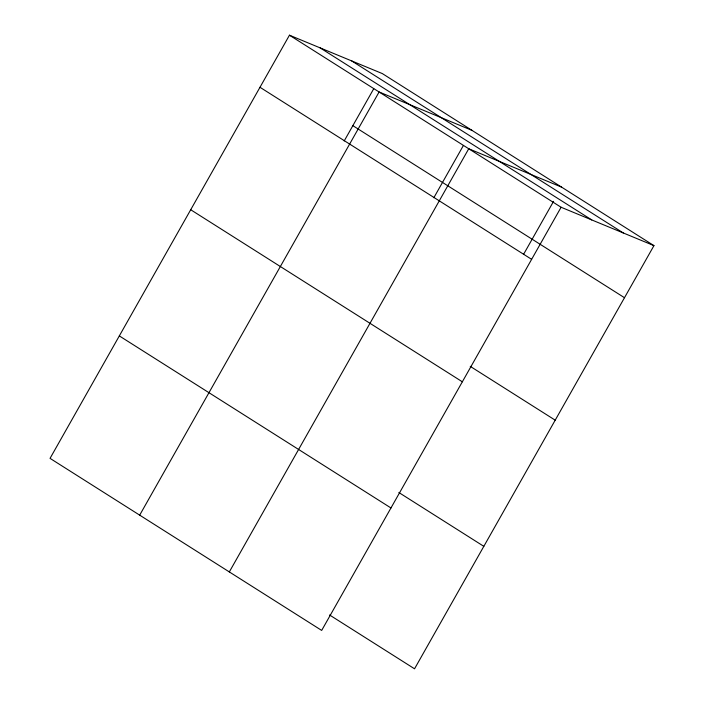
<?xml version="1.0" encoding="UTF-8"?>
<svg xmlns="http://www.w3.org/2000/svg" width="704" height="704" viewBox="0 0 704 704"><rect width="100%" height="100%" fill="white"/><g stroke="black" fill="none" stroke-linecap="round" stroke-linejoin="round"><path stroke-width="1.06" d="M653.954 245.634L382.325 73.577L289.458 35.2L50.046 458.366L321.675 630.423L561.097 207.258L653.954 245.634L414.542 668.8L329.569 614.979M344.194 140.967L373.745 88.722M139.682 515.152L379.104 91.978L471.962 130.354M433.831 197.745L463.39 145.508M229.319 571.93L468.741 148.755L561.598 187.132M523.477 254.522L553.564 201.335M351.674 60.914L623.313 232.971M320.1 47.863L591.738 219.921M289.458 35.2L561.097 207.258M352.854 125.655L624.492 297.713M259.996 87.287L531.626 259.336M470.237 366.353L555.21 420.174M190.705 209.739L462.343 381.797M398.86 492.518L483.824 546.339M119.328 335.914L390.966 507.971"/></g></svg>
